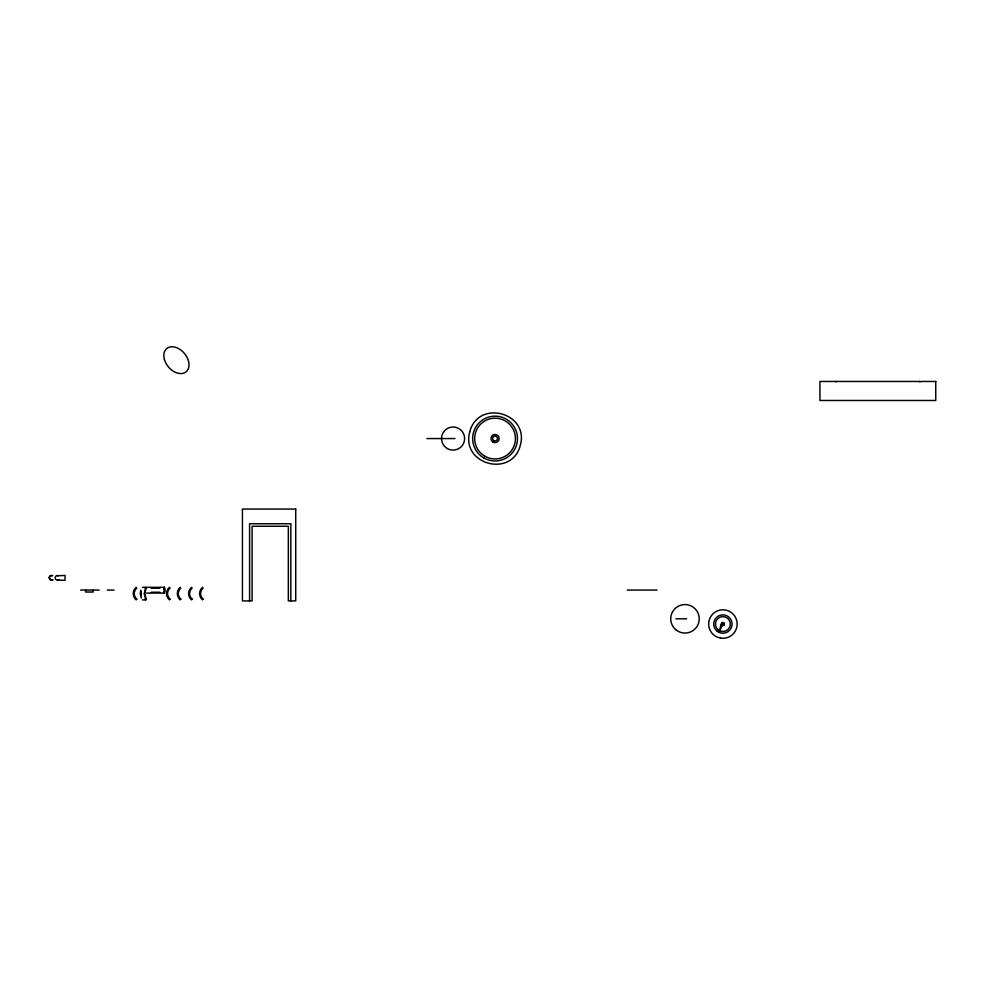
<?xml version="1.0" encoding="UTF-8"?>
<svg xmlns="http://www.w3.org/2000/svg" width="985" height="985" viewBox="0 0 985 985"><rect width="100%" height="100%" fill="white"/><g stroke="black" fill="none" stroke-linecap="round" stroke-linejoin="round"><path stroke-width="1.48" d="M164.347 590.606L164.064 592.01M164.704 590.778L164.138 593.081L164.655 590.606M141.224 591.542L141.224 595.679M722.99 623.493L719.075 632.395L721.118 624.441M164.618 589.412L164.446 587.331L146.58 587.331M140.83 590.15L140.264 593.61L141.261 598.104M142.431 599.89L145.805 599.89L146.149 599.139L144.746 593.61L146.149 588.082L145.805 587.331L142.431 587.331M146.58 593.081L164.446 593.081L164.446 587.331M145.805 587.331L144.204 593.61L145.805 599.89M835.637 381.872L836.339 381.466M58.965 579.796L57.167 580.227L55.579 579.266L55.148 577.456L56.108 575.88L65.047 575.425L65.047 580.239L57.795 580.239M426.911 438.559L454.996 438.559M145.189 588.082L146.149 588.082M151.148 588.156L159.878 588.156M164.236 588.156L164.138 587.331L164.704 589.646M80.573 590.064L99.177 590.064M107.34 590.064L114.088 590.064M627.297 590.064L657.007 590.064M151.148 592.256L159.878 592.256M145.189 599.139L146.149 599.139M675.882 618.814L686.619 618.814M57.278 575.425L58.509 575.622M720.995 624.859L722.337 625.266M720.946 625.007L722.276 625.413M919.35 381.466L920.052 381.872M164.064 588.402L164.31 589.412M164.236 592.256L164.446 593.081M290.846 600.899L290.846 523.737L249.587 523.737L249.587 600.899M93.169 590.064L93.169 592.034L85.621 592.034L85.621 590.064M49.262 577.456L50.678 580.054L53.091 579.796A2.426 2.426 0 0 1 49.25 578.096A2.426 2.426 0 0 1 52.636 575.622L50.235 575.88L49.262 577.456M469.771 431.787C460.648 464.526 511.868 478.242 520.326 445.343C529.462 412.604 478.23 398.888 469.771 431.787M136.755 599.139L136.115 599.89A8.262 8.262 0 0 1 136.115 587.331L136.755 588.082A7.277 7.277 0 0 0 136.755 599.139M170.048 599.139L169.408 599.89A8.262 8.262 0 0 1 169.408 587.331L170.048 588.082A7.277 7.277 0 0 0 170.048 599.139M180.821 599.139L180.181 599.89A8.262 8.262 0 0 1 180.181 587.331L180.821 588.082A7.277 7.277 0 0 0 180.821 599.139M192.124 599.139L191.484 599.89A8.262 8.262 0 0 1 191.484 587.331L192.124 588.082A7.277 7.277 0 0 0 192.124 599.139M203.107 599.139L202.467 599.89A8.262 8.262 0 0 1 202.467 587.331L203.107 588.082A7.277 7.277 0 0 0 203.107 599.139M935.75 381.466L819.939 381.466L819.939 400.476L935.75 400.476L935.75 381.466M295.722 509.048L242.433 509.048L242.433 600.899L252.111 600.899L252.111 526.249L288.334 526.249L288.334 600.899L295.722 600.899L295.722 509.048M720.528 638.095L716.969 637A14.246 14.246 0 0 1 713.657 613.199A14.246 14.246 0 0 1 736.632 620.255A14.246 14.246 0 0 1 720.528 638.095M164.433 359.623A15.12 10.466 50.2 0 0 185.771 372.047A15.12 10.466 50.2 0 0 179.011 348.838A15.12 10.466 50.2 0 0 164.433 359.623M447.313 448.544A11.524 11.524 0 0 0 464.612 438.559A11.524 11.524 0 0 0 447.313 428.573A11.524 11.524 0 0 0 447.313 448.544M483.857 457.963A22.396 22.396 0 0 0 517.457 438.559A22.396 22.396 0 0 0 483.857 419.167A22.396 22.396 0 0 0 483.857 457.963M484.866 456.215A20.377 20.377 0 0 0 515.426 438.559A20.377 20.377 0 0 0 484.866 420.915A20.377 20.377 0 0 0 484.866 456.215M493.005 442.117A4.112 4.112 0 0 0 499.161 438.559A4.112 4.112 0 0 0 493.005 435.013A4.112 4.112 0 0 0 493.005 442.117M493.83 440.689A2.45 2.45 0 0 0 497.499 438.559A2.45 2.45 0 0 0 493.83 436.441A2.45 2.45 0 0 0 493.83 440.689M675.907 629.797A14.246 14.246 0 0 0 699.042 621.19A14.246 14.246 0 0 0 680.019 605.467A14.246 14.246 0 0 0 675.907 629.797M718.163 629.772A7.437 7.437 0 0 0 730.23 625.278A7.437 7.437 0 0 0 720.306 617.078A7.437 7.437 0 0 0 718.163 629.772M721.931 625.204A1.502 1.502 0 0 0 724.381 624.293A1.502 1.502 0 0 0 722.374 622.631A1.502 1.502 0 0 0 721.931 625.204M722.042 625.081A1.342 1.342 0 0 0 724.221 624.268A1.342 1.342 0 0 0 722.424 622.779A1.342 1.342 0 0 0 722.042 625.081M717.043 631.126A9.185 9.185 0 0 0 731.953 625.573A9.185 9.185 0 0 0 719.69 615.44A9.185 9.185 0 0 0 717.043 631.126"/></g></svg>
